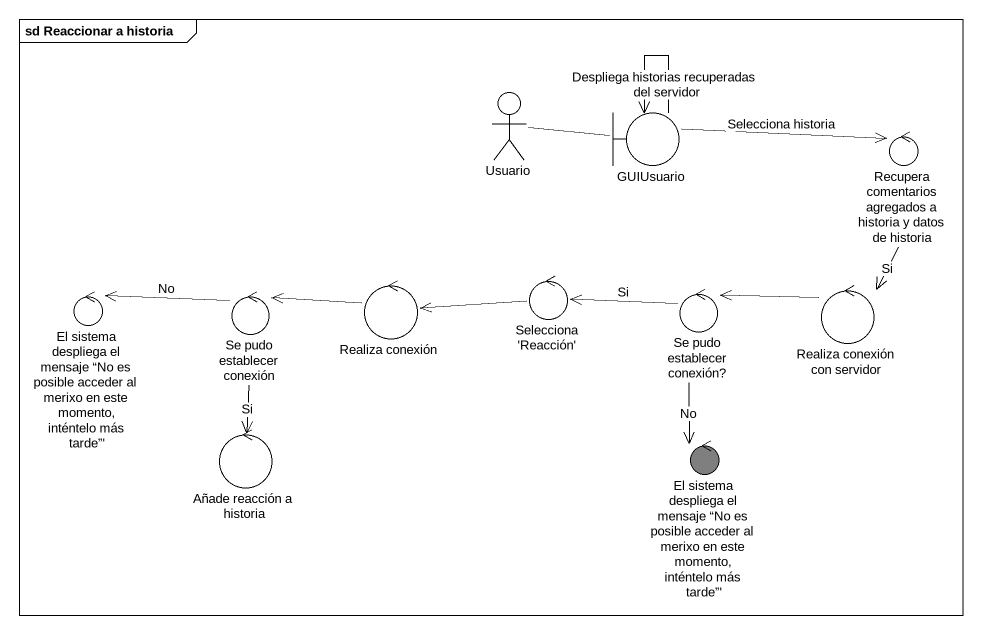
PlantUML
@startuml
mainframe sd Reaccionar a historia
actor Usuario
boundary GUIUsuario
control "Recupera comentarios agregados a historia y datos de historia" as Recupera_comentarios
control "El sistema despliega el mensaje “No es posible acceder al merixo en este momento, inténtelo más tarde”'" as El_sistema_despliega_el
control "Se pudo establecer conexión" as Se_pudo_establecer_conexión
control "Realiza conexión" as Realiza_conexión
control "Selecciona 'Reacción'" as Selecciona_Reacción
control "Se pudo establecer conexión?" as Se_pudo_establecer_conexión_2
control "Realiza conexión con servidor" as Realiza_conexión_con
control "Añade reacción a historia" as Añade_reacción_a_historia
control "El sistema despliega el mensaje “No es posible acceder al merixo en este momento, inténtelo más tarde”'" as El_sistema_despliega_el_2 #7F7F7F
Usuario -right- GUIUsuario
GUIUsuario --> GUIUsuario : Despliega historias recuperadas del servidor
GUIUsuario -right-> Recupera_comentarios : Selecciona historia
Recupera_comentarios --> Realiza_conexión_con : Si
Se_pudo_establecer_conexión -left-> El_sistema_despliega_el : No
Se_pudo_establecer_conexión --> Añade_reacción_a_historia : Si
Realiza_conexión -left-> Se_pudo_establecer_conexión
Selecciona_Reacción -left-> Realiza_conexión
Se_pudo_establecer_conexión_2 -left-> Selecciona_Reacción : Si
Se_pudo_establecer_conexión_2 --> El_sistema_despliega_el_2 : No
Realiza_conexión_con -left-> Se_pudo_establecer_conexión_2
@enduml
